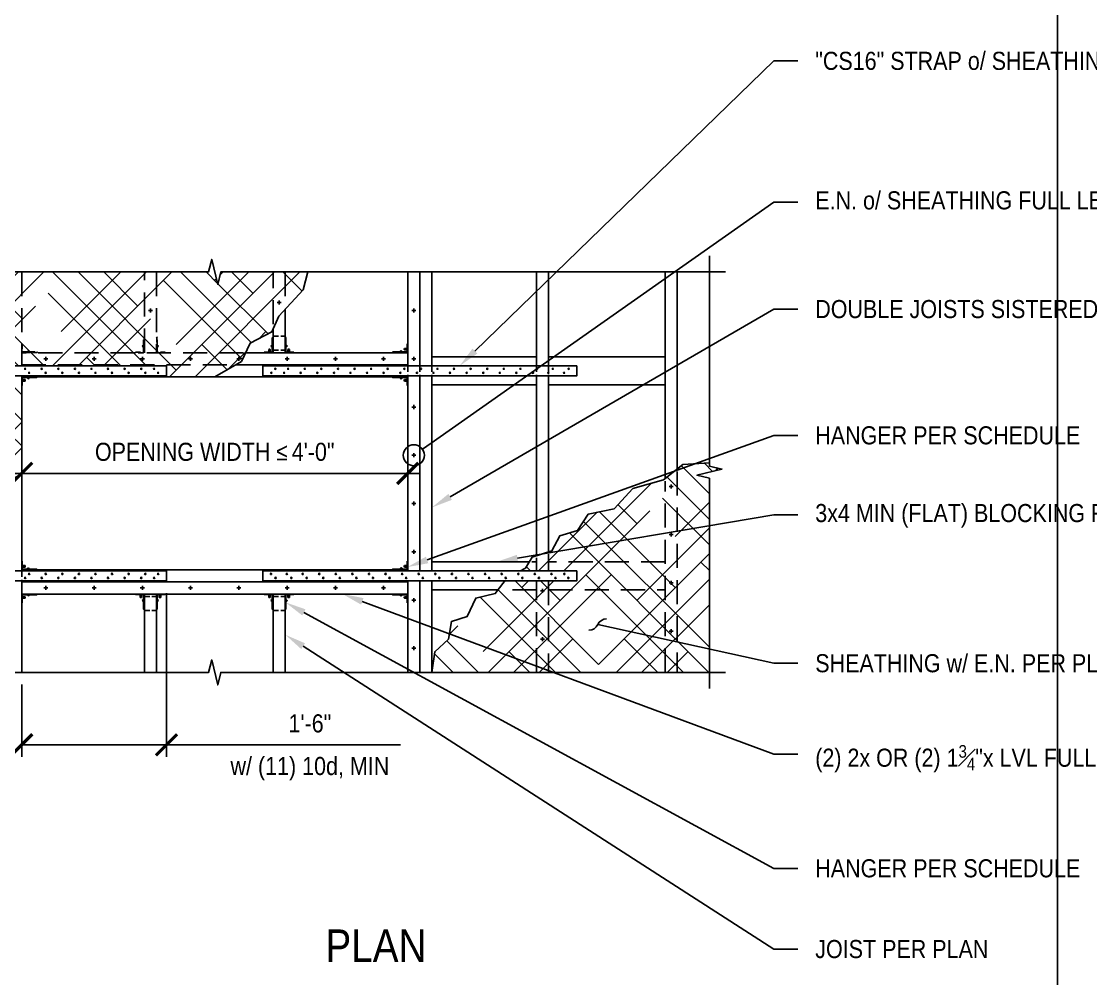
# Model space of a CAD drawing. Header units: inches. Extents: x -16404 to 14624, y -1591 to 16152.
# Drawn here: x 10300.3 to 10433.2, y 7595.9 to 7714.9 of the extents above; entities that cross this region are included whole.
import ezdxf
from ezdxf import colors
from ezdxf.entities.mleader import LeaderData, LeaderLine
from ezdxf.math import Vec2, Vec3

# ---------------------------------------------------------------- set-up
doc = ezdxf.new("R2010")
doc.units = ezdxf.units.IN
doc.header["$LTSCALE"] = 24
doc.header["$MEASUREMENT"] = 0
doc.linetypes.add('HIDDEN2', pattern=[0.1875, 0.125, -0.0625])
doc.linetypes.add('HIDDEN8', pattern=[0.04625, 0.03125, -0.015])
doc.layers.get('0').update_dxf_attribs({"linetype": 'CONTINUOUS'})
doc.layers.get('DefPoints').update_dxf_attribs({"color": 251, "linetype": 'CONTINUOUS'})
for name, color, linetype in [('S-ANNO-DIMS', 2, 'CONTINUOUS'), ('S-ANNO-NOTE', 4, 'CONTINUOUS'), ('S-BREAK', 2, 'CONTINUOUS'), ('S-NAIL', 2, 'CONTINUOUS'), ('S-SIMPSON', 2, 'CONTINUOUS'), ('S-TYP DETAIL BLOCKS', 1, 'CONTINUOUS'), ('S-WOOD', 3, 'CONTINUOUS')]:
    doc.layers.add(name, color=color, linetype=linetype)
doc.layers.add('S-ANNO-GRID-NONPLOT', color=251, linetype='CONTINUOUS', plot=False)
doc.layers.add('S-HATCH1', color=1, linetype='CONTINUOUS', transparency=0.5)
doc.styles.add('Arial', font='arial.ttf', dxfattribs={"width": 0.85})
doc.dimstyles.new('DIM-24_Se', dxfattribs={"dimscale": 24, "dimtxt": 0.09375, "dimasz": 0.109375, "dimexe": 0.0625, "dimexo": 0.0625, "dimgap": 0.0625, "dimtad": 1, "dimdec": 4, "dimzin": 11, "dimdsep": 46, "dimlunit": 4, "dimtxsty": 'Arial', "dimblk": 'ARCHTICK', "dimcen": 0.125, "dimdle": 0.0625, "dimclrd": 256, "dimclre": 256, "dimclrt": 4, "dimadec": 0, "dimazin": 0, "dimtfac": 0.75, "dimtdec": 4, "dimtmove": 0, "dimatfit": 3, "dimfxl": 1, "dimfrac": 1, "dimtolj": 1, "dimtzin": 0, "dimarcsym": 0})
pattern_1 = [(45, (-2992.316762352436, -4762.000000000534), (4.772970773009196, 7.954951288348661), [36, -18]), (135, (-2992.316762352436, -4762.000000000534), (4.772970773009196, -7.954951288348661), [36, -18])]

# ---------------------------------------------------------------- blocks, each defined once
blk = doc.blocks.new('Se_30x42_DETAILS_GRID')
blk.add_line((37.0696996250831, 21.7499999999993), (37.0696996250831, 14.4999999999993))
blk = doc.blocks.new('_ARCHTICK')
at = {"color": 0, "linetype": 'ByBlock', "const_width": 0.15}
blk.add_lwpolyline([(-0.5, -0.5), (0.5, 0.5)], dxfattribs=at)
blk = doc.blocks.new('*D820')
at = {"layer": 'DefPoints', "color": 0, "transparency": 16777216}
for p in [(37.16821890174288, 98.74999999946795), (85.16821890174288, 98.74999999946795), (85.16821890174288, 98.74999999946795)]:
    blk.add_point(p, dxfattribs=at)
at = {"layer": 'S-ANNO-DIMS', "lineweight": -2, "transparency": 16777216}
blk.add_line((35.66821890174288, 98.74999999946795), (86.66821890174288, 98.74999999946795), dxfattribs=at)
at = {"layer": 'S-ANNO-DIMS', "lineweight": -2, "transparency": 16777216, "xscale": 2.625, "yscale": 2.625, "zscale": 2.625, "rotation": 180}
blk.add_blockref('_ARCHTICK', (37.16821890174288, 98.74999999946795), dxfattribs=at)
at = {"layer": 'S-ANNO-DIMS', "lineweight": -2, "transparency": 16777216, "xscale": 2.625, "yscale": 2.625, "zscale": 2.625}
blk.add_blockref('_ARCHTICK', (85.16821890174288, 98.74999999946795), dxfattribs=at)
at = {"layer": 'S-ANNO-DIMS', "color": 4, "transparency": 16777216, "insert": (61.16821890174288, 101.4141371072442), "char_height": 2.25, "attachment_point": 5, "style": 'Arial'}
blk.add_mtext('\\A1;OPENING WIDTH {\\H0.95833x;≤\\fMS Shell Dlg 2|b0|i0|c0|p0;\\H0.73913x; }4\'-0"', dxfattribs=at)
blk = doc.blocks.new('LUS-Top')
at = {"layer": 'S-SIMPSON'}
for p, q in [((-0.90625, 0), (-1.84375, 0)), ((-1.84375, 0), (-1.84375, -0.0625)), ((0.90625, 0), (1.84375, 0)), ((1.84375, 0), (1.84375, -0.0625)), ((-1.84375, -0.0625), (-0.90625, -0.0625)), ((-1.28125, -0.4174999999997908), (-1.28125, -0.0625)), ((-1.211250000000064, -0.4375), (-1.28125, -0.4174999999997908)), ((-1.163749999999936, -0.4375), (-1.211250000000064, -0.4375)), ((-1.163749999999936, -0.4375), (-1.09375, -0.4174999999997908)), ((-1.09375, -0.0625), (-1.09375, -0.4174999999997908)), ((-1.019053823869172, -0.8267791308790038), (-0.8627001912573178, -0.67042549826715)), ((-0.9865269119345612, -0.8593060428136141), (-1.019053823869172, -0.8267791308790038)), ((-0.9865269119345612, -0.8593060428136141), (-0.84375, -0.9375)), ((-0.84375, -0.125), (-0.84375, -1.867417028593536)), ((-0.78125, -1.929917499999874), (-0.78125, -0.125)), ((0.78125, -1.929917499999874), (0.78125, -0.125)), ((0.84375, -0.125), (0.84375, -1.867647289603156)), ((0.9865269119345612, -0.8593060428136141), (0.84375, -0.9375)), ((1.019053823869172, -0.8267791308790038), (0.8627001912573178, -0.67042549826715)), ((1.84375, -0.0625), (0.90625, -0.0625)), ((0.9865269119345612, -0.8593060428136141), (1.019053823869172, -0.8267791308790038)), ((1.09375, -0.4174999999997908), (1.09375, -0.0625)), ((1.163749999999936, -0.4375), (1.09375, -0.4174999999997908)), ((1.211250000000064, -0.4375), (1.163749999999936, -0.4375)), ((1.211250000000064, -0.4375), (1.28125, -0.4174999999997908)), ((1.28125, -0.0625), (1.28125, -0.4174999999997908)), ((-0.84375, -1.867417028593536), (-0.7499999999997726, -1.961167735702475)), ((0.847541000000092, -1.86362599999984), (0.75, -1.961167735703611))]:
    blk.add_line(p, q, dxfattribs=at)
at = {"layer": 'S-SIMPSON', "color": 1, "linetype": 'HIDDEN8', "ltscale": 0.8}
for points in [[(-0.75, -0.4008881741003734, 0.3178375819105025), (-0.6875, -0.3125), (0.6875, -0.3124999999997726, 0.3178375819105024), (0.75, -0.4008881741003734)], [(-0.7499999999997726, -1.961167735702475), (-0.714958999999908, -1.996208999999908, -0.1989120000000228), (-0.6875, -2.0625), (0.6875, -2.0625, -0.1989120000000228), (0.7149590000001353, -1.996208999999908), (0.75, -1.961167735703611)]]:
    blk.add_lwpolyline(points, format="xyb", dxfattribs=at)
at = {"layer": 'S-SIMPSON'}
for centre, radius, start, end in [((-0.90625, -0.125), 0.125, 0, 90), ((0.90625, -0.125), 0.125, 90, 180), ((-0.90625, -0.125), 0.0625, 0, 90), ((-0.9084499999999025, -0.6246756895243379), 0.0647, 315, 0), ((-0.7812497961904228, -0.3124999705671598), 0.0937497961904958, 269.9998754405271, 289.4711325576059), ((0.7812497961904228, -0.3124999705671598), 0.09374979619049668, 250.5288674423941, 270.0001245594729), ((0.90625, -0.125), 0.0625, 90, 180), ((0.9084499999999025, -0.6246756895243379), 0.0647, 180, 225)]:
    blk.add_arc(centre, radius, start, end, dxfattribs=at)
blk = doc.blocks.new('_DotBlank')
at = {"color": 0, "lineweight": -2}
blk.add_line((-0.5, 0), (-1, 0), dxfattribs=at)
blk.add_circle((0, 0), 0.5, dxfattribs=at)
blk = doc.blocks.new('*D2430')
at = {"layer": 'DefPoints', "color": 0, "transparency": 16777216}
for p in [(55.16821890174469, 85.37499999946795), (37.16821890174469, 73.99999999946976), (37.16821890174469, 65.00528290704187)]:
    blk.add_point(p, dxfattribs=at)
at = {"layer": 'S-ANNO-DIMS', "lineweight": -2, "transparency": 16777216}
for p, q in [((55.16821890174469, 83.87499999946795), (55.16821890174469, 63.50528290704187)), ((37.16821890174469, 72.49999999946976), (37.16821890174469, 63.50528290704187)), ((37.16821890174469, 65.00528290704187), (56.66821890174469, 65.00528290704187)), ((55.16821890174469, 65.00528290704187), (84.25961129601409, 65.00528290704187))]:
    blk.add_line(p, q, dxfattribs=at)
at = {"layer": 'S-ANNO-DIMS', "lineweight": -2, "transparency": 16777216, "xscale": 2.625, "yscale": 2.625, "zscale": 2.625, "rotation": 180}
blk.add_blockref('_ARCHTICK', (37.16821890174469, 65.00528290704187), dxfattribs=at)
at = {"layer": 'S-ANNO-DIMS', "lineweight": -2, "transparency": 16777216, "xscale": 2.625, "yscale": 2.625, "zscale": 2.625}
blk.add_blockref('_ARCHTICK', (55.16821890174469, 65.00528290704187), dxfattribs=at)
at = {"layer": 'S-ANNO-DIMS', "color": 4, "transparency": 16777216, "char_height": 2.25, "attachment_point": 5, "style": 'Arial'}
for s, insert in [('\\A1;1\'-6"', (72.99946890174397, 67.65407212941568)), ('\\A1;w/ (11) 10d, MIN', (72.99946890174397, 62.03035111986588))]:
    blk.add_mtext(s, dxfattribs=dict(at, insert=insert))
blk = doc.blocks.new('_Integral')
at = {"color": 0, "linetype": 'ByBlock', "lineweight": -2}
for centre, start, end in [((0.44488802, -0.09133463), 101.9999999980396, 167.9999999799194), ((-0.44488802, 0.09133463), 282.0000000215427, 348.0000000034225)]:
    blk.add_arc(centre, 0.45416667, start, end, dxfattribs=at)
blk = doc.blocks.new('NAIL-END')
at = {"color": 2}
for p, q in [((-0.2499999999990905, 0), (0.2499999999990905, 0)), ((9.094947017729282e-13, 0.2499999999990905), (-9.094947017729282e-13, -0.25))]:
    blk.add_line(p, q, dxfattribs=at)
blk = doc.blocks.new('*U477')
at = {"layer": 'S-NAIL', "rotation": 180}
blk.add_blockref('NAIL-END', (0, -4.547473508864641e-13), dxfattribs=at)
blk = doc.blocks.new('*U478')
at = {"layer": 'S-NAIL', "color": 0, "linetype": 'ByBlock', "lineweight": -2, "transparency": 16777216}
for p in [(1.102182119232618e-15, 18), (7.347880794884119e-16, 12), (3.673940397442059e-16, 6), (0, 0)]:
    blk.add_blockref('*U477', p, dxfattribs=at)
blk = doc.blocks.new('*U471')
at = {"layer": 'S-NAIL', "rotation": 180}
blk.add_blockref('NAIL-END', (0, -4.547473508864641e-13), dxfattribs=at)
blk = doc.blocks.new('*U472')
at = {"layer": 'S-NAIL', "color": 0, "linetype": 'ByBlock', "lineweight": -2, "transparency": 16777216}
for p in [(0, 0), (6, 0), (12, 0), (18, 0), (24, 0), (30, 0), (36, 0), (42, 0)]:
    blk.add_blockref('*U471', p, dxfattribs=at)
blk = doc.blocks.new('*U473')
at = {"layer": 'S-NAIL', "rotation": 180}
blk.add_blockref('NAIL-END', (0, -4.547473508864641e-13), dxfattribs=at)
blk = doc.blocks.new('*U474')
at = {"layer": 'S-NAIL', "color": 0, "linetype": 'ByBlock', "lineweight": -2, "transparency": 16777216}
for p in [(0, 0), (6, 0), (12, 0), (18, 0), (24, 0), (30, 0), (36, 0), (42, 0)]:
    blk.add_blockref('*U473', p, dxfattribs=at)
blk = doc.blocks.new('*U479')
at = {"layer": 'S-NAIL', "rotation": 180}
blk.add_blockref('NAIL-END', (0, -4.547473508864641e-13), dxfattribs=at)
blk = doc.blocks.new('*U480')
at = {"layer": 'S-NAIL', "color": 0, "linetype": 'ByBlock', "lineweight": -2, "transparency": 16777216}
for p in [(2.571758278209442e-15, 42), (2.204364238465236e-15, 36), (1.83697019872103e-15, 30), (1.469576158976824e-15, 24), (1.102182119232618e-15, 18), (7.347880794884119e-16, 12), (3.673940397442059e-16, 6), (0, 0)]:
    blk.add_blockref('*U479', p, dxfattribs=at)
blk = doc.blocks.new('*U481')
at = {"layer": 'S-NAIL', "rotation": 180}
blk.add_blockref('NAIL-END', (0, -4.547473508864641e-13), dxfattribs=at)
blk = doc.blocks.new('*U482')
at = {"layer": 'S-NAIL', "color": 0, "linetype": 'ByBlock', "lineweight": -2, "transparency": 16777216}
for p in [(3.673940397442059e-16, 6), (0, 0)]:
    blk.add_blockref('*U481', p, dxfattribs=at)
blk = doc.blocks.new('Se_HORIZONTAL DIAPHRAGM OPENING')
at = {"layer": 'S-HATCH1'}
h = blk.add_hatch(dxfattribs=at)
h.set_pattern_fill('HOUND', color=256, scale=36, angle=45, style=0)
h.set_pattern_definition(pattern_1)
h.paths.add_polyline_path([(37.16821890174288, 110.7499999994679), (61.16821890174288, 110.7499999994679), (64.4814050924324, 112.6606926288378), (65.58043115684814, 114.9439660602775), (68.27440738403493, 116.3336494947644), (69.13837630731541, 118.2919718861203), (72.1760940974109, 121.5577991376804), (72.73525465014973, 123.7950747262412), (61.92536603114422, 123.795074726243), (61.54679246644446, 122.2383723403482), (60.78964533704311, 125.3517771121342), (60.41107177234881, 123.795074726243), (-4.331781098255306, 123.7950747262412), (-4.331781098257125, 99.65468449225591), (-2.775078712362301, 99.27611092755615), (-5.88848348414831, 98.51896379815298), (-4.331781098257125, 98.1403902334605), (-4.331781098255306, 73.99999999946795), (-0.5562459573102387, 73.99999999946795), (1.957409539947548, 76.73116166254567), (2.512467761102016, 81.04376183552449), (5.658675036211207, 83.18591889935215), (8.457950983205592, 83.54797396007052), (11.32426294724974, 86.9030086864932), (15.29406264455247, 87.96261945949027), (17.46969011062538, 90.13824692556318), (20.73772323208323, 91.16795847908998), (23.11249906913145, 93.54273431613638), (25.71476743572748, 93.95530910144862), (27.76744970831714, 96.00799137403737), (30.573548012022, 96.00799137403737), (32.21526095386253, 97.6497043158779), (34.77267930711423, 97.25394227738343), (37.16821890174288, 98.74999999946795)])
h = blk.add_hatch(dxfattribs=at)
h.set_pattern_fill('HOUND', color=256, scale=36, angle=45, style=0)
h.set_pattern_definition(pattern_1)
h.paths.add_polyline_path([(122.6682189017392, 99.65468449225409), (122.6682189017429, 100.0603304013002), (119.3493253830402, 99.86474153066774), (116.9782120850978, 97.93562290805676), (113.1513936361134, 96.85497219335502), (110.8222338704272, 94.34517278420208), (107.5872845818158, 93.65829022710659), (106.2791650143681, 91.66167174106795), (104.081912380243, 90.99252056953446), (103.0845930570449, 89.11235225454493), (100.6540816701163, 88.35018494413544), (99.82132532406467, 86.97429585998816), (97.54060248963106, 85.75917943055265), (96.04004389073998, 83.80734473417851), (93.62095841972041, 83.23696421212935), (92.56695722247605, 80.95878912833268), (90.59647243162726, 80.34953538230548), (90.21981882326872, 78.13214090346992), (88.53247894179913, 76.56525265060827), (88.1682189017447, 73.99999999946795), (122.6682189017411, 73.99999999946704), (122.6682189017429, 98.14039023345867), (121.1115165158444, 98.51896379815116), (124.2249212876359, 99.27611092755615)])
at = {"layer": 'S-BREAK'}
for points in [[(124.6682189017411, 123.7950747262421), (61.92536603114422, 123.795074726243), (61.54679246644446, 122.2383723403482), (60.78964533704311, 125.3517771121342), (60.41107177234881, 123.795074726243), (-6.331781098255306, 123.7950747262421)], [(122.6682189017411, 125.7950747262421), (122.6682189017411, 99.65468449225591), (124.2249212876359, 99.27611092755615), (121.1115165158499, 98.51896379815298), (122.6682189017411, 98.1403902334605), (122.6682189017411, 71.99999999946795)], [(88.16821890174288, 73.99999999946795), (88.53247894179913, 76.56525265060827), (90.21981882326872, 78.13214090346992), (90.59647243162726, 80.34953538230548), (92.56695722247605, 80.95878912833268), (93.62095841972041, 83.23696421212935), (96.04004389073998, 83.80734473417851), (97.54060248963106, 85.75917943055265), (99.82132532406467, 86.97429585998816), (100.6540816701163, 88.35018494413544), (103.0845930570449, 89.11235225454493), (104.081912380243, 90.99252056953446), (106.2791650143681, 91.66167174106795), (107.5872845818158, 93.65829022710659), (110.8222338704272, 94.34517278420208), (113.1513936361134, 96.85497219335502), (116.9782120850978, 97.93562290805676), (119.3493253830402, 99.86474153066774), (122.6682189017411, 100.0603304012975)], [(124.6682189017411, 73.99999999946795), (61.92536603114422, 73.99999999946795), (61.54679246644446, 72.44329761357494), (60.78964533704311, 75.55670238536095), (60.41107177234881, 73.99999999946795), (-6.331781098255306, 73.99999999946795)]]:
    blk.add_lwpolyline(points, dxfattribs=at)
at = {"layer": 'S-SIMPSON', "color": 1, "linetype": 'HIDDEN8', "ltscale": 0.8}
for p, q in [((52.32446890174288, 115.617417028061), (52.41821890174469, 115.7111677351704)), ((52.38696890174288, 115.6799174994676), (52.38696890174288, 113.8749999994679)), ((54.01575990174388, 115.6136259994673), (53.91821890174288, 115.7111677351704)), ((53.94946890174288, 115.6799174994676), (53.94946890174288, 113.8749999994679)), ((37.16821890174288, 113.906249999467), (37.16821890174288, 114.843749999467)), ((37.16821890174288, 114.843749999467), (37.23071890174288, 114.843749999467)), ((37.23071890174288, 114.843749999467), (37.23071890174288, 113.906249999467)), ((52.18169198980831, 114.6093060422809), (52.1491650778753, 114.5767791303469)), ((52.1491650778753, 114.5767791303469), (52.30551871048556, 114.4204254977349)), ((52.18169198980831, 114.6093060422809), (52.32446890174288, 114.6874999994679)), ((52.32446890174288, 113.8749999994679), (52.32446890174288, 115.617417028061)), ((54.01196890174288, 113.8749999994679), (54.01196890174288, 115.6176472890702)), ((54.15474581367744, 114.6093060422809), (54.01196890174288, 114.6874999994679)), ((54.18727272561227, 114.5767791303469), (54.03091909300019, 114.4204254977349)), ((54.15474581367744, 114.6093060422809), (54.18727272561227, 114.5767791303469)), ((37.29321890174288, 113.843749999467), (39.03563593033687, 113.843749999467)), ((39.09813640174252, 113.781249999467), (37.29321890174288, 113.781249999467)), ((37.99499803262188, 114.0190538233364), (37.8386444000098, 113.8627001907244)), ((38.02752494455672, 113.9865269114016), (37.99499803262188, 114.0190538233364)), ((38.02752494455672, 113.9865269114016), (38.10571890174288, 113.843749999467)), ((39.03563593033687, 113.843749999467), (39.12938663744535, 113.749999999467)), ((51.32446890174288, 113.8124999994679), (52.26196890174288, 113.8124999994679)), ((51.32446890174288, 113.7499999994679), (51.32446890174288, 113.8124999994679)), ((52.26196890174288, 113.7499999994679), (51.32446890174288, 113.7499999994679)), ((55.01196890174288, 113.8124999994679), (54.07446890174288, 113.8124999994679)), ((54.07446890174288, 113.7499999994679), (55.01196890174288, 113.7499999994679)), ((55.01196890174288, 113.7499999994679), (55.01196890174288, 113.8124999994679))]:
    blk.add_line(p, q, dxfattribs=at)
at = {"layer": 'S-SIMPSON'}
for p, q in [((85.10571890174288, 114.843749999467), (85.10571890174288, 113.906249999467)), ((85.16821890174288, 114.843749999467), (85.10571890174288, 114.843749999467)), ((85.16821890174288, 113.906249999467), (85.16821890174288, 114.843749999467)), ((83.3008018731507, 113.843749999467), (83.2070511660404, 113.749999999467)), ((83.23830140174323, 113.781249999467), (85.04321890174288, 113.781249999467)), ((85.04321890174288, 113.843749999467), (83.3008018731507, 113.843749999467)), ((84.30891285892903, 113.9865269114016), (84.23071890174288, 113.843749999467)), ((84.30891285892903, 113.9865269114016), (84.34143977086387, 114.0190538233364)), ((84.34143977086387, 114.0190538233364), (84.49779340347595, 113.8627001907244)), ((84.73071890174288, 114.2112499994673), (84.75071890174331, 114.281249999467)), ((84.73071890174288, 114.1637499994677), (84.73071890174288, 114.2112499994673)), ((84.73071890174288, 114.1637499994677), (84.75071890174331, 114.093749999467)), ((84.75071890174331, 114.281249999467), (85.10571890174288, 114.281249999467)), ((85.10571890174288, 114.093749999467), (84.75071890174331, 114.093749999467)), ((37.16821890174288, 110.593749999467), (37.16821890174288, 109.656249999467)), ((37.23071890174288, 109.656249999467), (37.23071890174288, 110.593749999467)), ((37.23071890174288, 110.406249999467), (37.58571890174244, 110.406249999467)), ((39.09813640174252, 110.718749999467), (37.29321890174288, 110.718749999467)), ((37.29321890174288, 110.656249999467), (39.03563593033687, 110.656249999467)), ((37.60571890174288, 110.3362499994673), (37.58571890174244, 110.406249999467)), ((37.60571890174288, 110.3362499994673), (37.60571890174288, 110.2887499994677)), ((37.99499803262188, 110.4809461755985), (37.8386444000098, 110.6372998082097)), ((38.02752494455672, 110.5134730875325), (37.99499803262188, 110.4809461755985)), ((38.02752494455672, 110.5134730875325), (38.10571890174288, 110.656249999467)), ((39.03563593033687, 110.656249999467), (39.12938663744535, 110.7499999994679)), ((83.3008018731507, 110.656249999467), (83.2070511660404, 110.7499999994679)), ((83.23830140174323, 110.718749999467), (85.04321890174288, 110.718749999467)), ((85.04321890174288, 110.656249999467), (83.3008018731507, 110.656249999467)), ((84.30891285892903, 110.5134730875325), (84.23071890174288, 110.656249999467)), ((84.30891285892903, 110.5134730875325), (84.34143977086387, 110.4809461755985)), ((84.34143977086387, 110.4809461755985), (84.49779340347595, 110.6372998082097)), ((84.73071890174288, 110.3362499994673), (84.75071890174331, 110.406249999467)), ((84.73071890174288, 110.3362499994673), (84.73071890174288, 110.2887499994677)), ((85.10571890174288, 110.406249999467), (84.75071890174331, 110.406249999467)), ((85.10571890174288, 109.656249999467), (85.10571890174288, 110.593749999467)), ((85.16821890174288, 110.593749999467), (85.16821890174288, 109.656249999467)), ((37.16821890174288, 109.656249999467), (37.23071890174288, 109.656249999467)), ((37.58571890174244, 110.218749999467), (37.23071890174288, 110.218749999467)), ((37.60571890174288, 110.2887499994677), (37.58571890174244, 110.218749999467)), ((84.73071890174288, 110.2887499994677), (84.75071890174331, 110.218749999467)), ((84.75071890174331, 110.218749999467), (85.10571890174288, 110.218749999467)), ((85.16821890174288, 109.656249999467), (85.10571890174288, 109.656249999467)), ((37.16821890174288, 86.90624999946795), (37.16821890174288, 87.84374999946795)), ((37.16821890174288, 87.84374999946795), (37.23071890174288, 87.84374999946795)), ((37.23071890174288, 87.84374999946795), (37.23071890174288, 86.90624999946795)), ((85.10571890174288, 87.84374999946795), (85.10571890174288, 86.90624999946795)), ((85.16821890174288, 87.84374999946795), (85.10571890174288, 87.84374999946795)), ((85.16821890174288, 86.90624999946795), (85.16821890174288, 87.84374999946795)), ((37.58571890174426, 87.28124999946795), (37.23071890174288, 87.28124999946795)), ((37.23071890174288, 87.09374999946795), (37.58571890174426, 87.09374999946795)), ((37.29321890174288, 86.84374999946795), (39.03563593033687, 86.84374999946795)), ((39.09813640174434, 86.78124999946795), (37.29321890174288, 86.78124999946795)), ((37.60571890174288, 87.21124999946733), (37.58571890174426, 87.28124999946795)), ((37.60571890174288, 87.16374999946765), (37.58571890174426, 87.09374999946795)), ((37.60571890174288, 87.16374999946765), (37.60571890174288, 87.21124999946733)), ((37.99499803262188, 87.01905382333644), (37.83864440001162, 86.86270019072526)), ((38.02752494455672, 86.9865269114025), (37.99499803262188, 87.01905382333644)), ((38.02752494455672, 86.9865269114025), (38.10571890174288, 86.84374999946795)), ((39.03563593033687, 86.84374999946795), (39.12938663744535, 86.74999999946704)), ((83.3008018731507, 86.84374999946795), (83.2070511660404, 86.74999999946704)), ((83.23830140174323, 86.78124999946795), (85.04321890174288, 86.78124999946795)), ((85.04321890174288, 86.84374999946795), (83.3008018731507, 86.84374999946795)), ((84.30891285893085, 86.9865269114025), (84.23071890174288, 86.84374999946795)), ((84.30891285893085, 86.9865269114025), (84.34143977086387, 87.01905382333644)), ((84.34143977086387, 87.01905382333644), (84.49779340347595, 86.86270019072526)), ((84.73071890174288, 87.21124999946733), (84.75071890174331, 87.28124999946795)), ((84.73071890174288, 87.16374999946765), (84.73071890174288, 87.21124999946733)), ((84.73071890174288, 87.16374999946765), (84.75071890174331, 87.09374999946795)), ((84.75071890174331, 87.28124999946795), (85.10571890174288, 87.28124999946795)), ((85.10571890174288, 87.09374999946795), (84.75071890174331, 87.09374999946795)), ((39.03563593033687, 83.65624999946795), (39.12938663744535, 83.74999999946795)), ((83.3008018731507, 83.65624999946795), (83.2070511660404, 83.74999999946795)), ((37.16821890174288, 83.59374999946795), (37.16821890174288, 82.65624999946795)), ((37.16821890174288, 82.65624999946795), (37.23071890174288, 82.65624999946795)), ((37.23071890174288, 82.65624999946795), (37.23071890174288, 83.59374999946795)), ((37.23071890174288, 83.40624999946795), (37.58571890174426, 83.40624999946795)), ((37.58571890174426, 83.21874999946795), (37.23071890174288, 83.21874999946795)), ((39.09813640174434, 83.71874999946795), (37.29321890174288, 83.71874999946795)), ((37.29321890174288, 83.65624999946795), (39.03563593033687, 83.65624999946795)), ((37.60571890174288, 83.33624999946733), (37.58571890174426, 83.40624999946795)), ((37.60571890174288, 83.28874999946765), (37.58571890174426, 83.21874999946795)), ((37.60571890174288, 83.33624999946733), (37.60571890174288, 83.28874999946765)), ((37.99499803262188, 83.48094617559855), (37.83864440001162, 83.63729980821063)), ((38.02752494455672, 83.51347308753338), (37.99499803262188, 83.48094617559855)), ((38.02752494455672, 83.51347308753338), (38.10571890174288, 83.65624999946795)), ((83.23830140174323, 83.71874999946795), (85.04321890174288, 83.71874999946795)), ((85.04321890174288, 83.65624999946795), (83.3008018731507, 83.65624999946795)), ((84.30891285893085, 83.51347308753338), (84.23071890174288, 83.65624999946795)), ((84.30891285893085, 83.51347308753338), (84.34143977086387, 83.48094617559855)), ((84.34143977086387, 83.48094617559855), (84.49779340347595, 83.63729980821063)), ((84.73071890174288, 83.33624999946733), (84.75071890174331, 83.40624999946795)), ((84.73071890174288, 83.33624999946733), (84.73071890174288, 83.28874999946765)), ((84.73071890174288, 83.28874999946765), (84.75071890174331, 83.21874999946795)), ((85.10571890174288, 83.40624999946795), (84.75071890174331, 83.40624999946795)), ((84.75071890174331, 83.21874999946795), (85.10571890174288, 83.21874999946795)), ((85.10571890174288, 82.65624999946795), (85.10571890174288, 83.59374999946795)), ((85.16821890174288, 82.65624999946795), (85.10571890174288, 82.65624999946795)), ((85.16821890174288, 83.59374999946795), (85.16821890174288, 82.65624999946795))]:
    blk.add_line(p, q, dxfattribs=at)
for points in [[(106.1682189017429, 112.1249999994661), (67.16821890174106, 112.124999999467), (67.16821890174106, 110.874999999467), (106.1682189017429, 110.8749999994661)], [(16.16821890174288, 85.37499999946795), (55.16821890174469, 85.37499999946795), (55.16821890174469, 86.62499999946795), (16.16821890174288, 86.62499999946795)]]:
    blk.add_lwpolyline(points, close=True, dxfattribs=at)
for centre in [(68.70396890174197, 111.749999999467), (70.30206890174304, 111.749999999467), (72.36456890174304, 111.749999999467), (74.42706890174304, 111.749999999467), (76.48956890174304, 111.7499999994661), (78.55206890174304, 111.7499999994661), (80.61456890174304, 111.7499999994661), (82.67706890174304, 111.7499999994661), (84.73956890174304, 111.7499999994661), (86.80206890174304, 111.7499999994661), (88.86456890174304, 111.7499999994661), (90.92706890174304, 111.7499999994661), (92.98956890174304, 111.7499999994661), (95.05206890174304, 111.7499999994661), (97.11456890174304, 111.7499999994661), (99.17706890174304, 111.7499999994661), (101.239568901743, 111.7499999994661), (103.203893901742, 111.7499999994661), (105.1682189017429, 111.7499999994661), (68.20396890174197, 111.249999999467), (69.80206890174304, 111.249999999467), (71.86456890174304, 111.249999999467), (73.92706890174304, 111.249999999467), (75.98956890174304, 111.2499999994661), (78.05206890174304, 111.2499999994661), (80.11456890174304, 111.2499999994661), (82.17706890174304, 111.2499999994661), (84.23956890174304, 111.2499999994661), (86.30206890174304, 111.2499999994661), (88.36456890174304, 111.2499999994661), (90.42706890174304, 111.2499999994661), (92.48956890174304, 111.2499999994661), (94.55206890174304, 111.2499999994661), (96.61456890174304, 111.2499999994661), (98.67706890174304, 111.2499999994661), (100.739568901743, 111.2499999994661), (102.641393901742, 111.2499999994661), (104.6057189017429, 111.2499999994661), (37.59686890174271, 85.74999999946795), (38.09686890174271, 86.24999999946795), (39.65936890174271, 85.74999999946795), (40.15936890174271, 86.24999999946795), (41.72186890174271, 85.74999999946795), (42.22186890174271, 86.24999999946795), (43.78436890174271, 85.74999999946795), (44.28436890174271, 86.24999999946795), (45.84686890174271, 85.74999999946795), (46.34686890174271, 86.24999999946795), (47.90936890174271, 85.74999999946795), (48.40936890174271, 86.24999999946795), (49.97186890174271, 85.74999999946795), (50.47186890174271, 86.24999999946795), (52.03436890174271, 85.74999999946795), (52.53436890174271, 86.24999999946795), (53.63246890174378, 85.74999999946795), (54.13246890174378, 86.24999999946795)]:
    blk.add_circle(centre, 0.078, dxfattribs=at)
at = {"layer": 'S-SIMPSON', "color": 1, "linetype": 'HIDDEN8', "ltscale": 0.8}
for centre, radius, start, end in [((52.25976890174388, 114.3746756889914), 0.0647, 0, 45), ((54.07666890174369, 114.3746756889914), 0.0647, 135, 180), ((37.29321890174288, 113.906249999467), 0.125, 180, 270), ((37.29321890174288, 113.906249999467), 0.0625, 180, 270), ((37.48071887230981, 113.7812497956575), 0.0937497961904958, 340.5288674424064, 0.0001245594468276887), ((37.79289459126812, 113.9084499994669), 0.0647, 270, 315), ((52.26196890174288, 113.8749999994679), 0.0625, 270, 0), ((52.26196890174288, 113.8749999994679), 0.125, 270, 0), ((54.07446890174288, 113.8749999994679), 0.125, 180, 270), ((54.07446890174288, 113.8749999994679), 0.0625, 180, 270)]:
    blk.add_arc(centre, radius, start, end, dxfattribs=at)
at = {"layer": 'S-SIMPSON'}
for centre, radius, start, end in [((84.54354321221945, 113.9084499994669), 0.0647, 225, 270), ((84.85571893117594, 113.7812497956575), 0.0937497961904958, 179.9998754405011, 199.4711325575936), ((85.04321890174288, 113.906249999467), 0.0625, 270, 0), ((85.04321890174288, 113.906249999467), 0.125, 270, 0), ((37.29321890174288, 110.593749999467), 0.125, 90, 180), ((37.29321890174288, 110.593749999467), 0.0625, 90, 180), ((37.48071887230981, 110.7187502032766), 0.0937497961904958, 359.9998754405011, 19.4711325575936), ((37.79289459126812, 110.5915499994671), 0.0647, 45, 90), ((84.54354321221945, 110.5915499994671), 0.0647, 90, 135), ((84.85571893117594, 110.7187502032766), 0.0937497961904958, 160.5288674424064, 180.0001245594468), ((85.04321890174288, 110.593749999467), 0.125, 0, 90), ((85.04321890174288, 110.593749999467), 0.0625, 0, 90), ((37.29321890174288, 86.90624999946795), 0.125, 180, 270), ((37.29321890174288, 86.90624999946795), 0.0625, 180, 270), ((37.48071887231163, 86.78124979565746), 0.0937497961904958, 340.5288674424064, 0.0001245594468276887), ((37.79289459126812, 86.90844999946694), 0.0647, 270, 315), ((84.54354321221945, 86.90844999946694), 0.0647, 225, 270), ((84.85571893117594, 86.78124979565746), 0.0937497961904958, 179.9998754405011, 199.4711325575936), ((85.04321890174288, 86.90624999946795), 0.0625, 270, 0), ((85.04321890174288, 86.90624999946795), 0.125, 270, 0), ((37.48071887231163, 83.71875020327661), 0.0937497961904958, 359.9998754405011, 19.4711325575936), ((84.85571893117594, 83.71875020327661), 0.0937497961904958, 160.5288674424064, 180.0001245594468), ((37.29321890174288, 83.59374999946795), 0.125, 90, 180), ((37.29321890174288, 83.59374999946795), 0.0625, 90, 180), ((37.79289459126812, 83.59154999946713), 0.0647, 45, 90), ((84.54354321221945, 83.59154999946713), 0.0647, 90, 135), ((85.04321890174288, 83.59374999946795), 0.125, 0, 90), ((85.04321890174288, 83.59374999946795), 0.0625, 0, 90)]:
    blk.add_arc(centre, radius, start, end, dxfattribs=at)
at = {"layer": 'S-WOOD', "color": 2, "linetype": 'HIDDEN2', "ltscale": 0.75}
blk.add_line((100.5830449486893, 87.74999999946795), (101.1682189017429, 87.74999999946795), dxfattribs=at)
at = {"layer": 'S-WOOD', "color": 2, "linetype": 'HIDDEN2'}
for points in [[(37.16821890174288, 123.7950747262421), (37.16821890174288, 112.1249999994679)], [(52.41821890174288, 113.7499999994679), (52.41821890174288, 123.7950747262421)], [(53.91821890174288, 123.7950747262421), (53.91821890174288, 113.7499999994679)], [(68.41821890174288, 117.2789826499175), (68.41821890174288, 123.7950747262421)], [(69.91821890174288, 123.7950747262421), (69.91821890174288, 119.3982577295092)], [(64.728276631693, 113.749999999467), (37.16821890174288, 113.7499999994679), (37.16821890174288, 112.2499999994679), (63.26882717196713, 112.249999999467)], [(118.6682189017429, 98.98830896430354), (118.6682189017429, 73.99999999946795)], [(117.1682189017429, 73.99999999946795), (117.1682189017429, 97.76792108303835)], [(117.1682189017429, 87.74999999946795), (102.6682189017429, 87.74999999946795)], [(101.1682189017429, 73.99999999946795), (101.1682189017429, 85.37499999946613)], [(102.6682189017429, 85.37499999946613), (102.6682189017429, 73.99999999946795)], [(101.1682189017429, 84.24999999946795), (96.69569604318895, 84.24999999946795)], [(102.6682189017429, 84.24999999946795), (117.1682189017429, 84.24999999946795)]]:
    blk.add_lwpolyline(points, dxfattribs=at)
at = {"layer": 'S-WOOD'}
for points in [[(85.16821890174288, 112.1249999994679), (85.16821890174288, 123.7950747262421)], [(86.66821890174288, 112.1249999994679), (86.66821890174288, 123.7950747262412)], [(88.16821890174288, 123.7950747262421), (88.16821890174288, 112.1249999994679)], [(101.1682189017429, 112.1249999994679), (101.1682189017429, 123.7950747262421)], [(102.6682189017429, 123.7950747262421), (102.6682189017429, 112.1249999994661)], [(117.1682189017429, 98.09021091898376), (117.1682189017429, 123.7950747262421)], [(118.6682189017429, 123.7950747262421), (118.6682189017429, 99.31059880024895)], [(69.91821890174288, 119.130374717718), (69.91821890174288, 113.7499999994679)], [(68.41821890174288, 113.7499999994679), (68.41821890174288, 116.6596210750786)], [(85.16821890174288, 113.749999999467), (65.00573002697456, 113.749999999467)], [(101.1682189017429, 113.2499999994661), (88.16821890174288, 113.2499999994661)], [(102.6682189017429, 113.2499999994661), (117.1682189017429, 113.2499999994661), (117.1682189017429, 109.7499999994661), (102.6682189017429, 109.7499999994661)], [(85.16821890174288, 112.249999999467), (63.76925436377314, 112.249999999467)], [(37.16821890174288, 110.8749999994679), (37.16821890174288, 86.62499999946795)], [(37.16821890174288, 110.7499999994679), (85.16821890174288, 110.749999999467)], [(85.16821890174288, 86.62499999946795), (85.16821890174288, 110.8749999994679)], [(86.66821890174288, 110.7499999994679), (86.66821890174288, 110.8749999994679)], [(86.66821890174288, 86.74999999946795), (86.66821890174288, 110.7499999994679)], [(88.16821890174288, 110.8749999994679), (88.16821890174288, 86.62499999946795)], [(101.1682189017429, 88.51140969425069), (101.1682189017429, 110.8749999994679)], [(102.6682189017429, 110.8749999994661), (102.6682189017429, 88.98178435357659)], [(88.16821890174288, 109.7499999994661), (101.1682189017429, 109.7499999994661)], [(88.16821890174288, 87.74999999946795), (100.290819960117, 87.74999999946795)], [(85.16821890174288, 86.74999999946795), (37.16821890174288, 86.74999999946795)], [(37.16821890174288, 85.37499999946795), (37.16821890174288, 73.99999999946795)], [(85.16821890174288, 73.99999999946795), (85.16821890174288, 85.37499999946795)], [(86.66821890174288, 73.99999999946704), (86.66821890174288, 85.24999999946795)], [(88.16821890174288, 85.37499999946795), (88.16821890174288, 73.99999999946795)], [(52.41821890174288, 73.99999999946795), (52.41821890174288, 83.74999999946795)], [(53.91821890174288, 83.74999999946795), (53.91821890174288, 73.99999999946795)], [(68.41821890174288, 73.99999999946795), (68.41821890174288, 83.74999999946795)], [(69.91821890174288, 83.74999999946795), (69.91821890174288, 73.99999999946795)], [(96.38035455634599, 84.24999999946795), (88.16821890174288, 84.24999999946795)]]:
    blk.add_lwpolyline(points, dxfattribs=at)
at = {"layer": 'S-WOOD', "color": 2, "linetype": 'HIDDEN8'}
for points in [[(85.16821890174288, 112.1249999994661), (85.16821890174288, 110.874999999467)], [(86.66821890174288, 112.1249999994661), (86.66821890174288, 110.874999999467)], [(88.16821890174288, 112.1249999994661), (88.16821890174288, 110.874999999467)], [(101.1682189017429, 112.1249999994679), (101.1682189017429, 110.8749999994679)], [(102.6682189017429, 112.124999999467), (102.6682189017429, 110.8749999994679)], [(37.16821890174288, 86.62499999946795), (37.16821890174288, 85.37499999946795)], [(85.1682064017441, 86.62499999946795), (85.1682064017441, 85.37499999946795)], [(85.16821890174106, 86.62499999946613), (85.16821890174106, 85.37499999946613)], [(86.66821890174288, 86.62499999946704), (86.66821890174288, 85.37499999946795)], [(86.66821890174106, 86.62499999946613), (86.66821890174106, 85.37499999946613)], [(88.16821890174288, 86.62499999946704), (88.16821890174288, 85.37499999946795)], [(88.16821890174106, 86.62499999946613), (88.16821890174106, 85.37499999946613)]]:
    blk.add_lwpolyline(points, dxfattribs=at)
at = {"layer": 'S-WOOD'}
blk.add_lwpolyline([(85.16821890174288, 85.24999999946795), (37.16821890174288, 85.24999999946795), (37.16821890174288, 83.74999999946795), (85.16821890174288, 83.74999999946795)], close=True, dxfattribs=at)
at = {"layer": 'S-NAIL', "rotation": 90}
for p in [(69.16821890174288, 119.9999999994434), (53.16821890174288, 118.9999999994434)]:
    blk.add_blockref('NAIL-END', p, dxfattribs=at)
at = {"layer": 'S-NAIL'}
for name, p in [('*U478', (117.9182189017429, 79.1299568263903)), ('*U482', (101.9182189017429, 78.1299568263903))]:
    blk.add_blockref(name, p, dxfattribs=at)
at = {"layer": 'S-SIMPSON', "xscale": -1, "rotation": 180}
blk.add_blockref('LUS-Top', (69.16821890174288, 113.7499999994679), dxfattribs=at)
at = {"layer": 'S-SIMPSON'}
for p in [(53.16821890174288, 83.74999999946795), (69.16821890174288, 83.74999999946795)]:
    blk.add_blockref('LUS-Top', p, dxfattribs=at)
at = {"layer": 'S-ANNO-NOTE', "color": 6, "insert": (81.20909887472226, 37.99999999946613), "char_height": 4.049999999999998, "width": 18.68738495738461, "attachment_point": 8, "style": 'Arial'}
blk.add_mtext('PLAN', dxfattribs=at)
at = {"layer": 'S-ANNO-DIMS'}
dim = blk.add_linear_dim(base=(85.16821890174288, 98.74999999946795), p1=(37.16821890174288, 98.74999999946795), p2=(85.16821890174288, 98.74999999946795), angle=180, text='OPENING WIDTH {\\H0.95833x;≤\\fMS Shell Dlg 2|b0|i0|c0|p0;\\H0.73913x; }<>', dimstyle='DIM-24_Se', dxfattribs=at)
dim.commit()
dim.dimension.update_dxf_attribs({"geometry": '*D820', "text_midpoint": (61.16821890174288, 101.4141371072442)})
dim = blk.add_linear_dim(base=(37.16821890174469, 65.00528290704187), p1=(55.16821890174469, 85.37499999946795), p2=(37.16821890174469, 73.99999999946976), text='<>\\Xw/ (11) 10d, MIN', dimstyle='DIM-24_Se', dxfattribs=at)
dim.commit()
dim.dimension.update_dxf_attribs({"geometry": '*D2430', "text_midpoint": (72.99946890174397, 65.00528290704187), "dimtype": 160})
at = {"layer": 'S-ANNO-NOTE'}
ml = blk.add_multileader_mtext('Standard', dxfattribs=at)
ml.set_content('\\A1;"CS16" STRAP o/ SHEATHING EACH CORNER OF OPENING MIN U.O.N.', color=4, style='Arial')
ml.set_leader_properties(color=2)
ml.build(insert=Vec2(0, 0))
ml.multileader.update_dxf_attribs({"dogleg_length": 0.36, "arrow_head_size": 2.625, "scale": 24})
ctx = ml.context
ctx.base_point, ctx.scale, ctx.char_height, ctx.arrow_head_size, ctx.landing_gap_size, ctx.plane_origin = Vec3(133.6682189017429, 150.0178707554978), 24, 2.25, 2.625, 2.16, Vec3(93.66881477087372, 426.5926691773866)
notes = []
notes.append((ctx, [(0, (1, 1, 0), (130.6682189017429, 150.0178707554978), (1, 0), 3.000000000000014, [(0, [(91.6335297373389, 112.1249999994661)], 0, [])])]))
ctx.mtext.insert, ctx.mtext.width, ctx.mtext.flow_direction = Vec3(135.8282189017429, 151.1620556122509), 30.20070911238872, 5
ml = blk.add_multileader_mtext('Standard', dxfattribs=at)
ml.set_content('\\A1;E.N. o/ SHEATHING FULL LENGTH OF JOIST, TYP ', color=4, style='Arial')
ml.set_leader_properties(color=2)
ml.set_arrow_properties(name='DOTBLANK')
ml.build(insert=Vec2(0, 0))
ml.multileader.update_dxf_attribs({"dogleg_length": 0.36, "arrow_head_size": 2.625, "scale": 24})
ctx = ml.context
ctx.base_point, ctx.scale, ctx.char_height, ctx.arrow_head_size, ctx.landing_gap_size, ctx.plane_origin = Vec3(133.6682189017429, 132.4707361023702), 24, 2.25, 2.625, 2.16, Vec3(83.29670044740851, 416.6316789683624)
notes.append((ctx, [(0, (1, 1, 0), (130.6682189017429, 132.4707361023702), (1, 0), 3.000000000000014, [(0, [(85.91821890174288, 100.9999999994425)], 0, [])])]))
ctx.mtext.insert, ctx.mtext.width, ctx.mtext.flow_direction = Vec3(135.8282189017429, 133.8182804407058), 29.41677342388721, 5
ml = blk.add_multileader_mtext('Standard', dxfattribs=at)
ml.set_content('\\A1;DOUBLE JOISTS SISTERED PER GENERAL NOTES, TYP ', color=4, style='Arial')
ml.set_leader_properties(color=2)
ml.build(insert=Vec2(0, 0))
ml.multileader.update_dxf_attribs({"dogleg_length": 0.36, "arrow_head_size": 2.625, "scale": 24})
ctx = ml.context
ctx.base_point, ctx.scale, ctx.char_height, ctx.arrow_head_size, ctx.landing_gap_size, ctx.plane_origin = Vec3(133.6682189017429, 119.1777708579893), 24, 2.25, 2.625, 2.16, Vec3(46.7882120524846, 403.9381210205893)
notes.append((ctx, [(0, (1, 1, 0), (130.6682189017429, 119.1777708579893), (1, 0), 3.000000000000014, [(0, [(88.16821890174288, 94.51030409696159)], 0, [])])]))
ctx.mtext.insert, ctx.mtext.width, ctx.mtext.flow_direction = Vec3(135.8282189017429, 120.3027708579893), 26.79104855642072, 5
ml = blk.add_multileader_mtext('Standard', dxfattribs=at)
ml.set_content('\\A1;HANGER PER SCHEDULE', color=4, style='Arial')
ml.set_leader_properties(color=2)
ml.build(insert=Vec2(0, 0))
ml.multileader.update_dxf_attribs({"dogleg_length": 0.36, "arrow_head_size": 2.625, "scale": 24})
ctx = ml.context
ctx.base_point, ctx.scale, ctx.char_height, ctx.arrow_head_size, ctx.landing_gap_size, ctx.plane_origin = Vec3(133.6682189017429, 103.4598489306491), 24, 2.25, 2.625, 2.16, Vec3(88.29252492872547, 377.0481216908447)
notes.append((ctx, [(0, (1, 1, 0), (130.6682189017429, 103.4598489306491), (1, 0), 3.000000000000014, [(0, [(85.10571890174288, 87.09374999946795)], 0, [])])]))
ctx.mtext.insert, ctx.mtext.width, ctx.mtext.flow_direction = Vec3(135.8282189017427, 104.6040337874019), 24.73761285439105, 5
ml = blk.add_multileader_mtext('Standard', dxfattribs=at)
ml.set_content('\\A1;3x4 MIN (FLAT) BLOCKING REQUIRED FOR STRAP, TYP', color=4, style='Arial')
ml.set_leader_properties(color=2)
ml.build(insert=Vec2(0, 0))
ml.multileader.update_dxf_attribs({"dogleg_length": 0.36, "arrow_head_size": 2.625, "scale": 24})
ctx = ml.context
ctx.base_point, ctx.scale, ctx.char_height, ctx.arrow_head_size, ctx.landing_gap_size, ctx.plane_origin = Vec3(133.6682189017429, 93.59344011860685), 24, 2.25, 2.625, 2.16, Vec3(46.7882120524846, 395.0715613002767)
notes.append((ctx, [(0, (1, 1, 0), (130.6682189017429, 93.59344011860685), (1, 0), 3.000000000000014, [(0, [(96.21225716896879, 87.74999999946795)], 0, [])])]))
ctx.mtext.insert, ctx.mtext.width, ctx.mtext.flow_direction = Vec3(135.8282189017429, 94.94098445694246), 29.82291106446792, 5
ml = blk.add_multileader_mtext('Standard', dxfattribs=at)
ml.set_content('\\A1;(2) 2x OR (2) 1{\\H0.7x;\\S3#4;}"x LVL FULL DEPTH JOIST', color=4, style='Arial')
ml.set_leader_properties(color=2)
ml.build(insert=Vec2(0, 0))
ml.multileader.update_dxf_attribs({"dogleg_length": 0.36, "arrow_head_size": 2.625, "scale": 24})
ctx = ml.context
ctx.base_point, ctx.scale, ctx.char_height, ctx.arrow_head_size, ctx.landing_gap_size, ctx.plane_origin = Vec3(133.6682189017429, 63.83124774263433), 24, 2.25, 2.625, 2.16, Vec3(46.7882120524846, 362.1437252423502)
notes.append((ctx, [(0, (1, 1, 0), (130.6682189017429, 63.83124774263433), (1, 0), 3.000000000000014, [(0, [(77.05326115721618, 83.74999999946795)], 0, [])])]))
ctx.mtext.insert, ctx.mtext.width, ctx.mtext.flow_direction = Vec3(135.8282189017427, 64.9754325993872), 25.94749546396633, 5
ml = blk.add_multileader_mtext('Standard', dxfattribs=at)
ml.set_content('\\A1;HANGER PER SCHEDULE', color=4, style='Arial')
ml.set_leader_properties(color=2)
ml.build(insert=Vec2(0, 0))
ml.multileader.update_dxf_attribs({"dogleg_length": 0.36, "arrow_head_size": 2.625, "scale": 24})
ctx = ml.context
ctx.base_point, ctx.scale, ctx.char_height, ctx.arrow_head_size, ctx.landing_gap_size, ctx.plane_origin = Vec3(133.6682189017429, 49.63091307274135), 24, 2.25, 2.625, 2.16, Vec3(46.7882120524846, 356.9433905724572)
notes.append((ctx, [(0, (1, 1, 0), (130.6682189017429, 49.63091307274135), (1, 0), 3.000000000000014, [(0, [(69.94946890174288, 82.72254124946721)], 0, [])])]))
ctx.mtext.insert, ctx.mtext.width, ctx.mtext.flow_direction = Vec3(135.8282189017427, 50.77509792949422), 22.6409095134004, 5
ml = blk.add_multileader_mtext('Standard', dxfattribs=at)
ml.set_content('\\A1;SHEATHING w/ E.N. PER PLAN', color=4, style='Arial')
ml.set_leader_properties(color=2)
ml.set_arrow_properties(name='INTEGRAL')
ml.build(insert=Vec2(0, 0))
ml.multileader.update_dxf_attribs({"dogleg_length": 0.36, "arrow_head_size": 2.625, "scale": 24})
ctx = ml.context
ctx.base_point, ctx.scale, ctx.char_height, ctx.arrow_head_size, ctx.landing_gap_size, ctx.plane_origin = Vec3(133.6682189017429, 75.14523258568352), 24, 2.25, 2.625, 2.16, Vec3(46.7882120524846, 368.4577100853985)
notes.append((ctx, [(0, (1, 1, 0), (130.6682189017429, 75.14523258568352), (1, 0), 3.000000000000014, [(0, [(108.7929305032321, 79.95042373375782)], 0, [])])]))
ctx.mtext.insert, ctx.mtext.width, ctx.mtext.flow_direction = Vec3(135.8282189017427, 76.27099997995356), 27.30954936455237, 5
ml = blk.add_multileader_mtext('Standard', dxfattribs=at)
ml.set_content('\\A1;JOIST PER PLAN', color=4, style='Arial')
ml.set_leader_properties(color=2)
ml.build(insert=Vec2(0, 0))
ml.multileader.update_dxf_attribs({"dogleg_length": 0.36, "arrow_head_size": 2.625, "scale": 24})
ctx = ml.context
ctx.base_point, ctx.scale, ctx.char_height, ctx.arrow_head_size, ctx.landing_gap_size, ctx.plane_origin = Vec3(133.6682189017429, 39.59329299926776), 24, 2.25, 2.625, 2.16, Vec3(46.7882120524846, 352.9057704989837)
notes.append((ctx, [(0, (1, 1, 0), (130.6682189017429, 39.59329299926776), (1, 0), 3.000000000000014, [(0, [(69.94946890174288, 78.68492117599453)], 0, [])])]))
ctx.mtext.insert, ctx.mtext.width, ctx.mtext.flow_direction = Vec3(135.8282189017427, 40.73747785602063), 40, 5
for ctx, leaders in notes:
    for number, flags, end, landing, length, lines in leaders:
        leader = LeaderData()
        leader.index, (leader.has_last_leader_line, leader.has_dogleg_vector, leader.attachment_direction) = number, flags
        leader.last_leader_point, leader.dogleg_vector, leader.dogleg_length = Vec3(end), Vec3(landing), length
        for number, points, colour, breaks in lines:
            line = LeaderLine()
            line.index, line.vertices, line.color, line.breaks = number, Vec3.list(points), colors.encode_raw_color(colour), breaks
            leader.lines.append(line)
        ctx.leaders.append(leader)
for points in [[(16.16821890174288, 112.12499999946657), (55.16821890174398, 112.12499999946657), (55.16821890174398, 110.87499999946658), (16.16821890174288, 110.87499999946658)], [(67.16821890174106, 86.62499999946657), (106.16821890174216, 86.62499999946657), (106.16821890174216, 85.37499999946658), (67.16821890174106, 85.37499999946658)]]:
    blk.add_wipeout(points).dxf.layer = 'S-SIMPSON'
at = {"layer": 'S-BREAK'}
blk.add_lwpolyline([(72.73525465014973, 123.7950747262412), (72.1760940974109, 121.5577991376804), (69.13837630731541, 118.2919718861203), (68.27440738403493, 116.3336494947644), (65.58043115684814, 114.9439660602775), (64.4814050924324, 112.6606926288378), (61.16821890174288, 110.7499999994679), (37.16821890174288, 110.7499999994679), (37.16821890174288, 98.74999999946795), (34.77267930711423, 97.25394227738343), (32.21526095386253, 97.64970431587699), (30.573548012022, 96.00799137403737), (27.76744970831714, 96.00799137403737), (25.71476743572748, 93.95530910144862), (23.11249906913145, 93.54273431613638), (20.73772323208323, 91.16795847908998), (17.46969011062538, 90.13824692556318), (15.29406264455247, 87.96261945949027), (11.32426294724974, 86.9030086864932), (8.457950983205592, 83.54797396007052), (5.658675036211207, 83.18591889935215), (2.512467761102016, 81.04376183552449), (1.957409539947548, 76.73116166254567), (-0.5562459573102387, 73.99999999946795)], dxfattribs=at)
at = {"layer": 'S-SIMPSON'}
for points in [[(16.16821890174288, 112.124999999467), (55.16821890174469, 112.124999999467), (55.16821890174469, 110.874999999467), (16.16821890174288, 110.874999999467)], [(67.16821890174106, 86.62499999946613), (106.1682189017411, 86.62499999946613), (106.1682189017411, 85.37499999946613), (67.16821890174106, 85.37499999946613)]]:
    blk.add_lwpolyline(points, close=True, dxfattribs=at)
for centre in [(37.59686890174271, 111.749999999467), (39.65936890174271, 111.749999999467), (41.72186890174271, 111.749999999467), (43.78436890174271, 111.749999999467), (45.84686890174271, 111.749999999467), (47.90936890174271, 111.749999999467), (49.97186890174271, 111.749999999467), (52.03436890174271, 111.749999999467), (53.63246890174378, 111.749999999467), (38.09686890174271, 111.249999999467), (40.15936890174271, 111.249999999467), (42.22186890174271, 111.249999999467), (44.28436890174271, 111.249999999467), (46.34686890174271, 111.249999999467), (48.40936890174271, 111.249999999467), (50.47186890174271, 111.249999999467), (52.53436890174271, 111.249999999467), (54.13246890174378, 111.249999999467), (68.16821890174106, 86.24999999946613), (68.73071890174106, 85.74999999946613), (70.13254390174006, 86.24999999946613), (70.69504390174006, 85.74999999946613), (72.09686890174089, 86.24999999946613), (72.59686890174089, 85.74999999946613), (74.15936890174089, 86.24999999946613), (74.65936890174089, 85.74999999946613), (76.22186890174089, 86.24999999946613), (76.72186890174089, 85.74999999946613), (78.28436890174089, 86.24999999946613), (78.78436890174089, 85.74999999946613), (80.34686890174089, 86.24999999946613), (80.84686890174089, 85.74999999946613), (82.40936890174089, 86.24999999946613), (82.90936890174089, 85.74999999946613), (84.47186890174089, 86.24999999946613), (84.97186890174089, 85.74999999946613), (86.53436890174089, 86.24999999946613), (87.03436890174089, 85.74999999946613), (88.59686890174089, 86.24999999946613), (89.09686890174089, 85.74999999946613), (90.65936890174089, 86.24999999946613), (91.15936890174089, 85.74999999946613), (92.72186890174089, 86.24999999946613), (93.22186890174089, 85.74999999946613), (94.78436890174089, 86.24999999946613), (95.28436890174089, 85.74999999946613), (96.84686890174089, 86.24999999946613), (97.34686890174089, 85.74999999946613), (98.90936890174089, 86.24999999946613), (99.40936890174089, 85.74999999946613), (100.9718689017409, 86.24999999946613), (101.4718689017409, 85.74999999946613), (103.0343689017409, 86.24999999946613), (103.5343689017409, 85.74999999946613), (104.6324689017401, 86.24999999946613), (105.1324689017401, 85.74999999946613)]:
    blk.add_circle(centre, 0.078, dxfattribs=at)
at = {"layer": 'S-WOOD', "color": 2, "linetype": 'HIDDEN2'}
for points in [[(101.1682189017429, 88.24940607255485), (101.1682189017429, 86.62499999946613)], [(102.6682189017429, 86.62499999946613), (102.6682189017429, 88.71978073188075)]]:
    blk.add_lwpolyline(points, dxfattribs=at)
at = {"layer": 'S-NAIL'}
for name, p in [('*U480', (85.9182189017447, 76.99999999944339)), ('*U474', (40.16821890174288, 112.9999999994434)), ('*U472', (40.16821890174288, 84.49999999946795))]:
    blk.add_blockref(name, p, dxfattribs=at)

msp = doc.modelspace()

# ---------------------------------------------------------------- linework, layer by layer
at = {"layer": 'S-ANNO-GRID-NONPLOT'}
msp.add_line((10429.06095126092, 3.581135388230905e-12), (10429.06095126088, 7896.000000000016), dxfattribs=at)

# ---------------------------------------------------------------- block references
at = {"layer": 'S-ANNO-GRID-NONPLOT', "xscale": 24, "yscale": 24, "zscale": 24}
msp.add_blockref('Se_30x42_DETAILS_GRID', (9539.388160258908, 7200.000000000004), dxfattribs=at)

# ---------------------------------------------------------------- next in the draw order: block references
at = {"layer": 'S-TYP DETAIL BLOCKS'}
msp.add_blockref('Se_HORIZONTAL DIAPHRAGM OPENING', (10263.12639306108, 7560.000000000459), dxfattribs=at)

doc.saveas('drawing.dxf')
